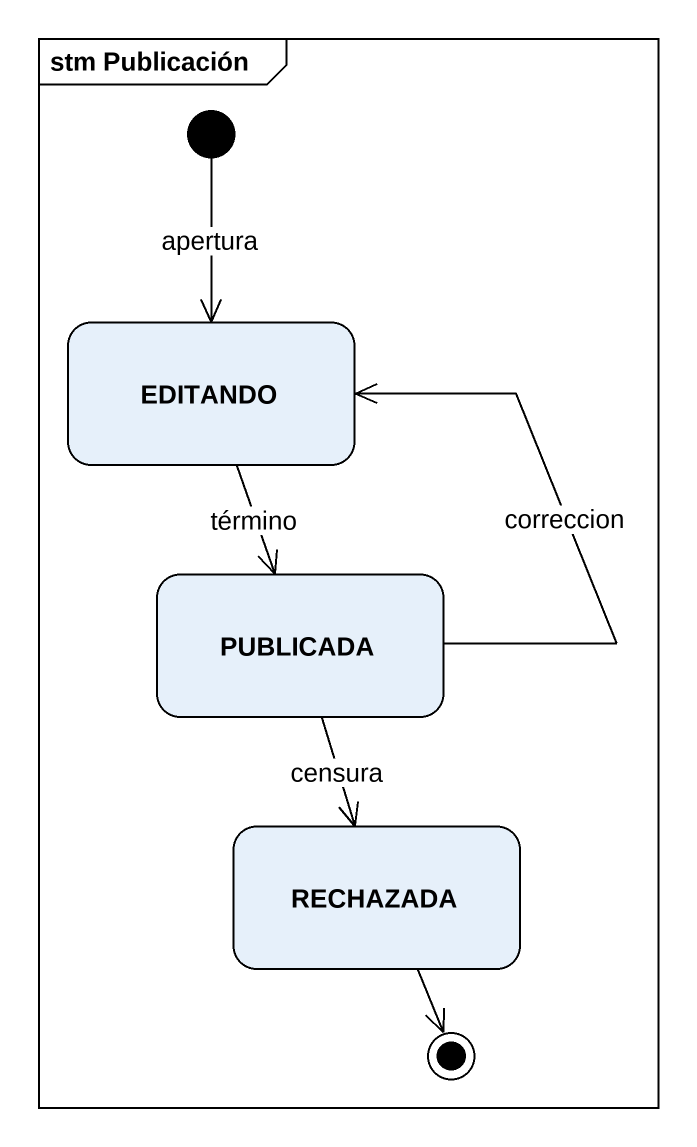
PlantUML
@startuml
mainframe stm Publicación
hide empty description
state EDITANDO
state PUBLICADA
state RECHAZADA
[*] --> EDITANDO : apertura
EDITANDO --> PUBLICADA : término
PUBLICADA -up-> EDITANDO : correccion
PUBLICADA --> RECHAZADA : censura
RECHAZADA --> [*]
@enduml
